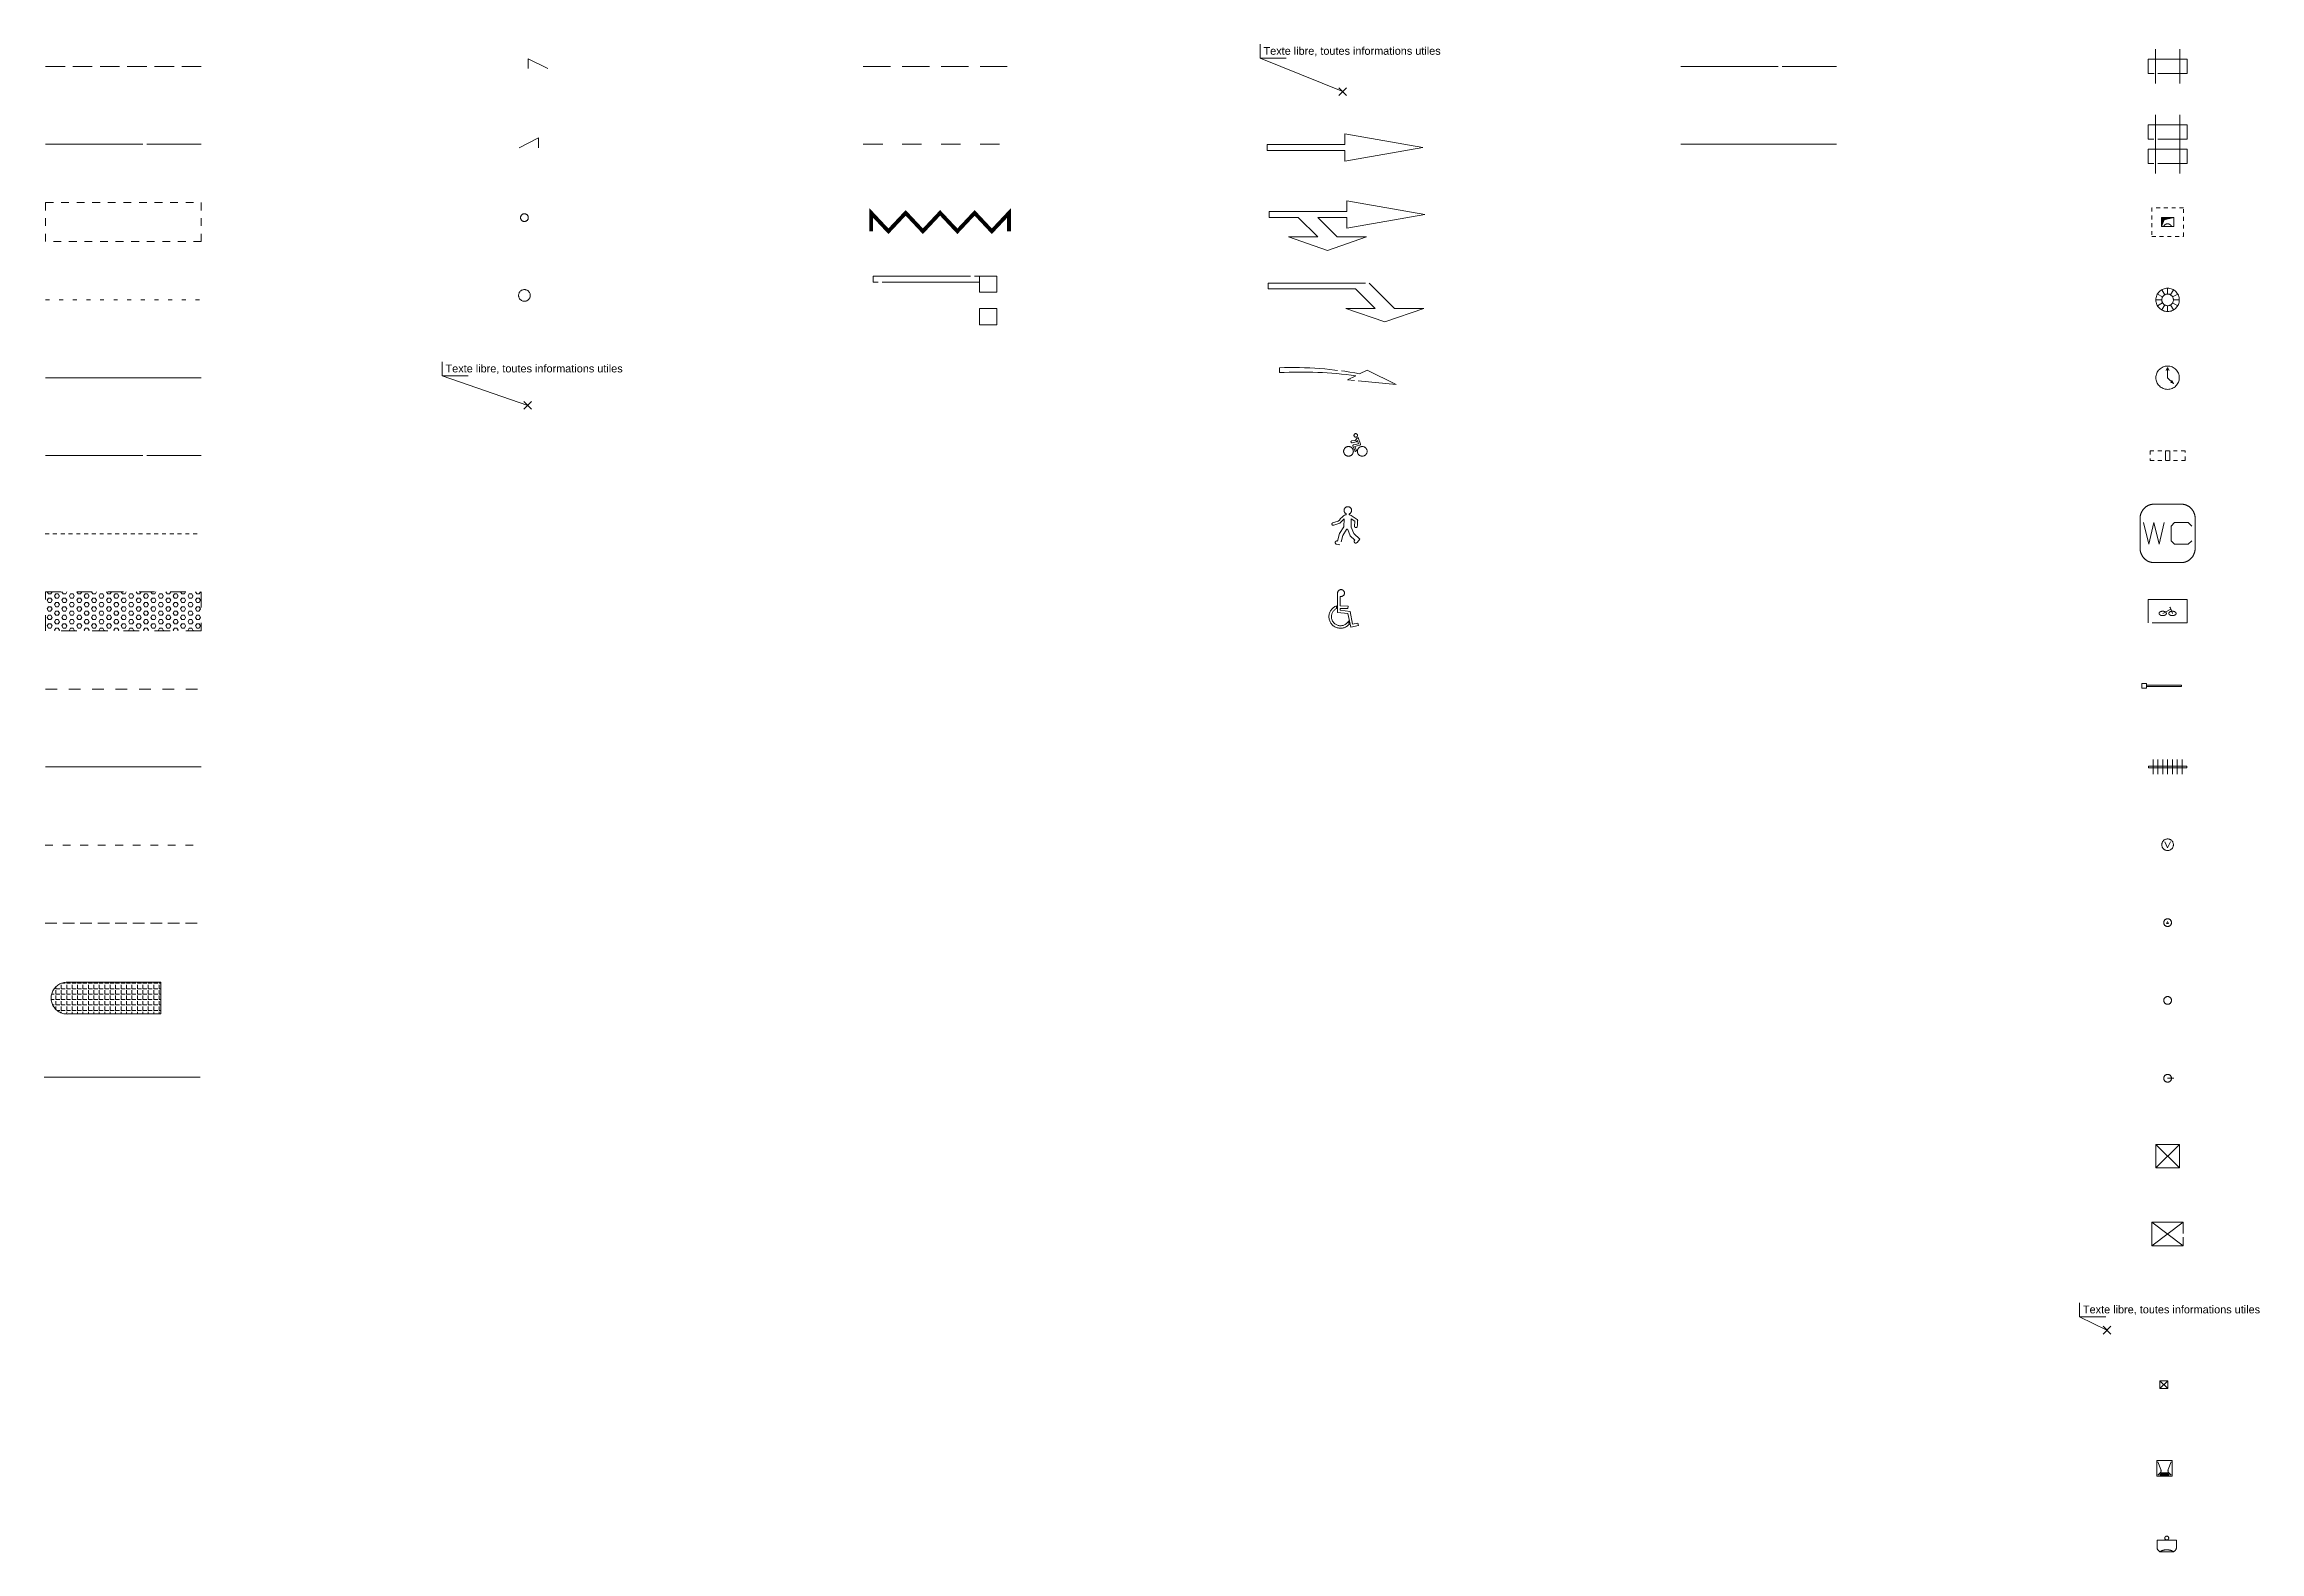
# Model space of a CAD drawing. Header units: metres. Extents: x 3068 to 3311, y 1718 to 1911.
# Drawn here: x 3067.5 to 3124.4, y 1760.7 to 1799.4 of the extents above; entities that cross this region are included whole.
import ezdxf

# ---------------------------------------------------------------- set-up
doc = ezdxf.new("R2010")
doc.units = ezdxf.units.M
doc.header["$PDMODE"] = 3
doc.header["$PDSIZE"] = 0.1
for name, pattern in [('LL_0821', [0.7, 0.5, -0.2]), ('LL_0822', [2.5, 2.5, 0]), ('LL_0823', [0.4, 0.2, -0.2]), ('LL_0824', [0.35, 0.1, -0.25]), ('LL_0826', [2.5, 2.5, 0]), ('LL_0827', [0.2, 0.1, -0.1]), ('LL_0828', [0.8, 0.4, -0.4]), ('LL_0829', [0.6, 0.3, -0.3]), ('LL_2551', [0.45, 0.2, -0.25]), ('LL_2552', [0.45, 0.3, -0.15]), ('LL_2553', [2.5, 2.5, 0]), ('ML_0861', [1, 0.7, -0.3]), ('ML_0862', [1, 0.5, -0.5]), ('ML_2576', [2.5, 2.5, 0]), ('ML_2577', [2.5, 2.5, 0]), ('NL_0901', [2.5, 2.5, 0]), ('Rec_Continu', [2.5, 2.5, 0]), ('Socle_Continu', [2.5, 2.5, 0]), ('Socle_Discontinu', [0.075, 0.05, -0.025]), ('Topo_Continu', [2.5, 2.5, 0])]:
    doc.linetypes.add(name, pattern=pattern)
for name, color, linetype, lineweight in [('MARQU_SCI', 7, 'Socle_Continu', 13), ('MARQU_SCS', 7, 'Socle_Continu', 13), ('MOBUR_SCI', 251, 'Socle_Continu', 13), ('MOBUR_SCS', 251, 'Socle_Continu', 13), ('VOIRH_SCS', 7, 'Socle_Continu', 13), ('VOIRI_SCI', 7, 'Socle_Continu', 13), ('VOIRI_SCS', 7, 'Socle_Continu', 13)]:
    doc.layers.add(name, color=color, linetype=linetype, lineweight=lineweight)
doc.styles.get("Standard").update_dxf_attribs({"font": 'arial.ttf'})
doc.styles.add('Style_1', font='WINGDNG2.TTF')
doc.linetypes.add('LL_0825', pattern='A,0,["∩",Standard,S=0.127,R=0,X=-0.06,Y=0],1', length=1)
doc.linetypes.add('LL_0830', pattern='A,0,["┌",Standard,S=0.127,R=0,X=-0.0635,Y=0.0425],0.5,["┐",Standard,S=0.127,R=0,X=-0.0635,Y=0.0425],-0.5', length=1)
doc.linetypes.add('LL_2554', pattern='A,0,-0.3,[".",Standard,S=0.05,R=0,X=-0.01,Y=0],0', length=0.3)
doc.linetypes.add('NL_0902', pattern='A,0,["U",Style_1,S=0.127,R=0,X=-0.105,Y=-0.085],1', length=1)

# ---------------------------------------------------------------- blocks, each defined once
blk = doc.blocks.new('*U59')
at = {"layer": 'MOBUR_SCI', "linetype": 'Socle_Continu'}
blk.add_line((-0.705, 0.344), (0, 0), dxfattribs=at)
at = {"layer": 'MOBUR_SCI', "linetype": 'Socle_Continu', "flags": 128}
blk.add_lwpolyline([(-0.032, 0.344), (-0.705, 0.344), (-0.705, 0.701)], dxfattribs=at)
at = {"layer": 'MOBUR_SCI', "linetype": 'Socle_Continu'}
blk.add_point((0, 0), dxfattribs=at)
blk.add_attdef('TXT', (-0.617, 0.432), '', height=0.2, dxfattribs=at)
at = {"layer": 'MOBUR_SCI', "linetype": 'Socle_Continu', "flags": 9}
for tag, p in [('ID', (2.243, 0.041)), ('NATURE', (2.243, -0.28)), ('FAMILLE', (2.243, -0.602)), ('CALQUE', (2.243, -0.923)), ('PCRS', (2.243, -1.244))]:
    blk.add_attdef(tag, p, '', height=0.2, dxfattribs=at)
blk = doc.blocks.new('LP_0841')
at = {"layer": 'VOIRI_SCS', "linetype": 'Socle_Continu', "flags": 128}
blk.add_lwpolyline([(-0.5, 0), (-0.5, 0.25), (0, 0)], dxfattribs=at)
at = {"layer": 'VOIRI_SCS', "linetype": 'Socle_Continu', "flags": 9}
for tag, p in [('ID', (0.428, 0.548)), ('NATURE', (0.428, 0.227)), ('FAMILLE', (0.428, -0.095)), ('CALQUE', (0.428, -0.416)), ('PCRS', (0.428, -0.737))]:
    blk.add_attdef(tag, p, '', height=0.2, dxfattribs=at)
blk = doc.blocks.new('LP_0842')
at = {"layer": 'VOIRI_SCS', "linetype": 'Socle_Continu', "flags": 128}
blk.add_lwpolyline([(0.5, 0), (0.5, 0.25), (0, 0)], dxfattribs=at)
at = {"layer": 'VOIRI_SCS', "linetype": 'Socle_Continu', "flags": 9}
for tag, p in [('ID', (0.988, 0.629)), ('NATURE', (0.988, 0.307)), ('FAMILLE', (0.988, -0.014)), ('CALQUE', (0.988, -0.335)), ('PCRS', (0.988, -0.656))]:
    blk.add_attdef(tag, p, '', height=0.2, dxfattribs=at)
blk = doc.blocks.new('LP_0843')
at = {"layer": 'VOIRI_SCS', "linetype": 'Socle_Continu'}
blk.add_circle((0, 0), 0.1, dxfattribs=at)
at = {"layer": 'VOIRI_SCS', "linetype": 'Socle_Continu', "flags": 9}
for tag, p in [('ID', (0.829, 0.061)), ('NATURE', (0.829, -0.26)), ('FAMILLE', (0.829, -0.582)), ('CALQUE', (0.829, -0.903)), ('PCRS', (0.829, -1.224))]:
    blk.add_attdef(tag, p, '', height=0.2, dxfattribs=at)
blk = doc.blocks.new('LP_0844')
at = {"layer": 'VOIRI_SCS', "linetype": 'Socle_Continu'}
blk.add_circle((0, 0), 0.15, dxfattribs=at)
at = {"layer": 'VOIRI_SCS', "linetype": 'Socle_Continu', "flags": 9}
for tag, p in [('ID', (0.914, 0.102)), ('NATURE', (0.914, -0.22)), ('FAMILLE', (0.914, -0.541)), ('CALQUE', (0.914, -0.862)), ('PCRS', (0.914, -1.183))]:
    blk.add_attdef(tag, p, '', height=0.2, dxfattribs=at)
blk = doc.blocks.new('NP_0921')
at = {"layer": 'MOBUR_SCS', "linetype": 'Socle_Continu', "flags": 128}
blk.add_lwpolyline([(0, -0.188), (0, 0.188), (1, 0.188), (1, -0.188)], close=True, dxfattribs=at)
for points in [[(0.188, -0.438), (0.188, 0.438)], [(0.812, -0.438), (0.812, 0.438)]]:
    blk.add_lwpolyline(points, dxfattribs=at)
at = {"layer": 'MOBUR_SCS', "linetype": 'Socle_Continu', "flags": 9}
for tag, p in [('ID', (1.387, 0.588)), ('NATURE', (1.387, 0.266)), ('FAMILLE', (1.387, -0.055)), ('CALQUE', (1.387, -0.376)), ('PCRS', (1.387, -0.697))]:
    blk.add_attdef(tag, p, '', height=0.2, dxfattribs=at)
blk = doc.blocks.new('NP_0923')
at = {"layer": 'MOBUR_SCS', "linetype": 'Socle_Continu'}
blk.add_hatch(color=256, dxfattribs=at).paths.add_polyline_path([(0.25, 0.481), (0.562, 0.481), (0.317, 0.425), (0.25, 0.254)])
for p, q in [((0.25, 0.481), (0.562, 0.481)), ((0.25, 0.254), (0.25, 0.481)), ((0.317, 0.425), (0.25, 0.254)), ((0.25, 0.254), (0.562, 0.254)), ((0.562, 0.481), (0.317, 0.425)), ((0.562, 0.254), (0.562, 0.481))]:
    blk.add_line(p, q, dxfattribs=at)
at = {"layer": 'MOBUR_SCS', "linetype": 'Socle_Discontinu'}
blk.add_lwpolyline([(0, 0), (0.812, 0), (0.812, 0.735), (0, 0.735)], close=True, dxfattribs=at)
at = {"layer": 'MOBUR_SCS', "linetype": 'Socle_Continu'}
blk.add_lwpolyline([(0.508, 0.254, 0.022725), (0.505, 0.262, 0.101855), (0.481, 0.293, 0.094499), (0.447, 0.314, 0.089883), (0.406, 0.322, 0.089883), (0.365, 0.314, 0.094499), (0.331, 0.293, 0.101855), (0.308, 0.262, 0.022725), (0.305, 0.254, 0.107747)], format="xyb", dxfattribs=at)
at = {"layer": 'MOBUR_SCS', "linetype": 'Socle_Continu', "flags": 9}
for tag, p in [('NATURE', (1.418, 0.614)), ('ID', (1.418, 0.936)), ('CALQUE', (1.418, -0.028)), ('FAMILLE', (1.418, 0.293)), ('PCRS', (1.418, -0.349))]:
    blk.add_attdef(tag, p, '', height=0.2, dxfattribs=at)
blk = doc.blocks.new('NP_0924')
at = {"layer": 'MOBUR_SCS', "linetype": 'Socle_Continu'}
for p, q in [((-0.15, 0), (-0.3, 0)), ((-0.13, 0.075), (-0.26, 0.15)), ((-0.15, 0.26), (-0.075, 0.13)), ((0, 0.3), (0, 0.15)), ((0.075, 0.13), (0.15, 0.26)), ((0.26, 0.15), (0.13, 0.075)), ((0.15, 0), (0.3, 0)), ((-0.13, -0.075), (-0.26, -0.15)), ((-0.15, -0.26), (-0.075, -0.13)), ((0, -0.15), (0, -0.3)), ((0.075, -0.13), (0.15, -0.26)), ((0.13, -0.075), (0.26, -0.15))]:
    blk.add_line(p, q, dxfattribs=at)
for radius in [0.3, 0.15]:
    blk.add_circle((0, 0), radius, dxfattribs=at)
at = {"layer": 'MOBUR_SCS', "linetype": 'Socle_Continu', "flags": 9}
for tag, p in [('ID', (0.983, 0.656)), ('NATURE', (0.983, 0.335)), ('FAMILLE', (0.983, 0.013)), ('CALQUE', (0.983, -0.308)), ('PCRS', (0.983, -0.629))]:
    blk.add_attdef(tag, p, '', height=0.2, dxfattribs=at)
blk = doc.blocks.new('NP_0925')
at = {"layer": 'MOBUR_SCS', "linetype": 'Socle_Continu'}
for p, q in [((-0.038, 0.188), (0, 0.263)), ((0, 0), (0, 0.263)), ((0, 0.263), (0.037, 0.188)), ((0, 0), (0.15, -0.15)), ((0.15, -0.15), (0.075, -0.112)), ((0.112, -0.075), (0.15, -0.15))]:
    blk.add_line(p, q, dxfattribs=at)
blk.add_circle((0, 0), 0.3, dxfattribs=at)
at = {"layer": 'MOBUR_SCS', "linetype": 'Socle_Continu', "flags": 9}
for tag, p in [('ID', (0.882, 0.597)), ('NATURE', (0.882, 0.276)), ('FAMILLE', (0.882, -0.046)), ('CALQUE', (0.882, -0.367)), ('PCRS', (0.882, -0.688))]:
    blk.add_attdef(tag, p, '', height=0.2, dxfattribs=at)
blk = doc.blocks.new('NP_0926')
at = {"layer": 'MOBUR_SCS', "linetype": 'Socle_Continu'}
for p, q in [((0.392, 0), (0.392, 0.25)), ((0.503, 0.25), (0.503, 0))]:
    blk.add_line(p, q, dxfattribs=at)
at = {"layer": 'MOBUR_SCS', "linetype": 'Socle_Discontinu'}
blk.add_lwpolyline([(0, 0), (0.895, 0), (0.895, 0.25), (0, 0.25)], close=True, dxfattribs=at)
at = {"layer": 'MOBUR_SCS', "linetype": 'Socle_Continu', "flags": 9}
for tag, p in [('NATURE', (1.389, 0.481)), ('ID', (1.389, 0.803)), ('CALQUE', (1.389, -0.161)), ('FAMILLE', (1.389, 0.16)), ('PCRS', (1.389, -0.483))]:
    blk.add_attdef(tag, p, '', height=0.2, dxfattribs=at)
blk = doc.blocks.new('NP_0927')
at = {"layer": 'MOBUR_SCS', "linetype": 'Socle_Continu'}
blk.add_lwpolyline([(0.354, 0), (1.062, 0, 0.103781), (1.196, 0.028, 0.100527), (1.312, 0.11, 0.096244), (1.388, 0.23, 0.093419), (1.415, 0.375), (1.415, 1.125, 0.093419), (1.388, 1.27, 0.096244), (1.312, 1.39, 0.100527), (1.196, 1.472, 0.103781), (1.062, 1.5), (0.354, 1.5, 0.103781), (0.219, 1.472, 0.100527), (0.104, 1.39, 0.096244), (0.027, 1.27, 0.093419), (0, 1.125), (0, 0.375, 0.093419), (0.027, 0.23, 0.096244), (0.104, 0.11, 0.100527), (0.219, 0.028, 0.103781)], format="xyb", close=True, dxfattribs=at)
at = {"layer": 'MOBUR_SCS', "linetype": 'Socle_Continu', "flags": 128}
for points in [[(0.088, 1.031), (0.221, 0.469), (0.354, 1.031), (0.487, 0.469), (0.619, 1.031)], [(1.327, 0.938), (1.238, 1.031), (0.885, 1.031), (0.796, 0.938), (0.796, 0.563), (0.885, 0.469), (1.238, 0.469), (1.327, 0.563)]]:
    blk.add_lwpolyline(points, dxfattribs=at)
at = {"layer": 'MOBUR_SCS', "linetype": 'Socle_Continu', "flags": 9}
for tag, p in [('NATURE', (1.751, 1.093)), ('ID', (1.751, 1.414)), ('CALQUE', (1.751, 0.45)), ('FAMILLE', (1.751, 0.772)), ('PCRS', (1.751, 0.129))]:
    blk.add_attdef(tag, p, '', height=0.2, dxfattribs=at)
blk = doc.blocks.new('NP_0928')
at = {"layer": 'MOBUR_SCS', "linetype": 'Socle_Continu'}
for p, q in [((0.586, 0.356), (0.375, 0.244)), ((0.57, 0.408), (0.547, 0.398)), ((0.625, 0.244), (0.57, 0.408))]:
    blk.add_line(p, q, dxfattribs=at)
at = {"layer": 'MOBUR_SCS', "linetype": 'Socle_Continu', "flags": 128}
blk.add_lwpolyline([(0, 0.6), (1, 0.6), (1, 0), (0, 0)], close=True, dxfattribs=at)
at = {"layer": 'MOBUR_SCS', "linetype": 'Socle_Continu'}
for points in [[(0.469, 0.244, 0.152216), (0.463, 0.264, 0.106943), (0.441, 0.284, 0.074343), (0.413, 0.295, 0.060974), (0.375, 0.3, 0.060974), (0.337, 0.295, 0.074343), (0.309, 0.284, 0.106943), (0.287, 0.264, 0.152216), (0.281, 0.244, 0.152216)], [(0.281, 0.244, 0.152216), (0.287, 0.224, 0.106943), (0.309, 0.204, 0.074343), (0.337, 0.192, 0.060974), (0.375, 0.188, 0.060974), (0.413, 0.192, 0.074343), (0.441, 0.204, 0.106943), (0.463, 0.224, 0.152216), (0.469, 0.244, 0.152216)], [(0.719, 0.244, 0.152216), (0.713, 0.264, 0.106943), (0.691, 0.284, 0.074343), (0.663, 0.295, 0.060974), (0.625, 0.3, 0.060974), (0.587, 0.295, 0.074343), (0.559, 0.284, 0.106943), (0.537, 0.264, 0.152216), (0.531, 0.244, 0.152216)], [(0.531, 0.244, 0.152216), (0.537, 0.224, 0.106943), (0.559, 0.204, 0.074343), (0.587, 0.192, 0.060974), (0.625, 0.188, 0.060974), (0.663, 0.192, 0.074343), (0.691, 0.204, 0.106943), (0.713, 0.224, 0.152216), (0.719, 0.244, 0.152216)]]:
    blk.add_lwpolyline(points, format="xyb", dxfattribs=at)
at = {"layer": 'MOBUR_SCS', "linetype": 'Socle_Continu', "flags": 9}
for tag, p in [('NATURE', (1.449, 0.473)), ('ID', (1.449, 0.795)), ('CALQUE', (1.449, -0.169)), ('FAMILLE', (1.449, 0.152)), ('PCRS', (1.449, -0.49))]:
    blk.add_attdef(tag, p, '', height=0.2, dxfattribs=at)
blk = doc.blocks.new('NP_0929')
at = {"layer": 'MOBUR_SCS', "linetype": 'Socle_Continu', "flags": 128}
blk.add_lwpolyline([(0.12, 0.06), (0.12, -0.06), (0, -0.06), (0, 0.06)], close=True, dxfattribs=at)
blk.add_lwpolyline([(0.12, -0.019), (0.343, -0.019), (0.582, -0.019), (0.813, -0.019), (1.012, -0.019), (1.012, 0.019), (0.813, 0.019), (0.582, 0.019), (0.343, 0.019), (0.12, 0.019)], dxfattribs=at)
at = {"layer": 'MOBUR_SCS', "linetype": 'Socle_Continu', "flags": 9}
for tag, p in [('ID', (1.473, 0.564)), ('NATURE', (1.473, 0.242)), ('FAMILLE', (1.473, -0.079)), ('CALQUE', (1.473, -0.4)), ('PCRS', (1.473, -0.722))]:
    blk.add_attdef(tag, p, '', height=0.2, dxfattribs=at)
blk = doc.blocks.new('NP_0930')
at = {"layer": 'MOBUR_SCS', "linetype": 'Socle_Continu'}
for p, q in [((0.124, 0.188), (0.124, -0.187)), ((0.247, 0.188), (0.247, -0.187)), ((0.371, 0.188), (0.371, -0.187)), ((0.494, 0.188), (0.494, -0.187)), ((0.618, 0.188), (0.618, -0.187)), ((0.742, 0.188), (0.742, -0.187)), ((0.865, 0.188), (0.865, -0.187))]:
    blk.add_line(p, q, dxfattribs=at)
at = {"layer": 'MOBUR_SCS', "linetype": 'Socle_Continu', "flags": 128}
blk.add_lwpolyline([(0, -0.023), (0.989, -0.023), (0.989, 0.023), (0, 0.023)], close=True, dxfattribs=at)
at = {"layer": 'MOBUR_SCS', "linetype": 'Socle_Continu', "flags": 9}
for tag, p in [('ID', (1.406, 0.426)), ('NATURE', (1.406, 0.104)), ('CALQUE', (1.406, -0.538)), ('FAMILLE', (1.406, -0.217)), ('PCRS', (1.406, -0.86))]:
    blk.add_attdef(tag, p, '', height=0.2, dxfattribs=at)
blk = doc.blocks.new('NP_0931')
at = {"layer": 'MOBUR_SCS', "linetype": 'Socle_Continu'}
for p, q in [((-0.075, 0.075), (0, -0.075)), ((0, -0.075), (0.075, 0.075))]:
    blk.add_line(p, q, dxfattribs=at)
blk.add_circle((0, 0), 0.15, dxfattribs=at)
at = {"layer": 'MOBUR_SCS', "linetype": 'Socle_Continu', "flags": 9}
for tag, p in [('ID', (0.823, 0.509)), ('NATURE', (0.823, 0.187)), ('FAMILLE', (0.823, -0.134)), ('CALQUE', (0.823, -0.455)), ('PCRS', (0.823, -0.777))]:
    blk.add_attdef(tag, p, '', height=0.2, dxfattribs=at)
blk = doc.blocks.new('NP_0932')
at = {"layer": 'MOBUR_SCS', "linetype": 'Socle_Continu', "flags": 128}
blk.add_lwpolyline([(0, 0.025), (0.025, -0.025), (-0.025, -0.025)], close=True, dxfattribs=at)
at = {"layer": 'MOBUR_SCS', "linetype": 'Socle_Continu'}
blk.add_circle((0, 0), 0.1, dxfattribs=at)
at = {"layer": 'MOBUR_SCS', "linetype": 'Socle_Continu', "flags": 9}
for tag, p in [('ID', (0.745, 0.561)), ('NATURE', (0.745, 0.24)), ('FAMILLE', (0.745, -0.081)), ('CALQUE', (0.745, -0.402)), ('PCRS', (0.745, -0.724))]:
    blk.add_attdef(tag, p, '', height=0.2, dxfattribs=at)
blk = doc.blocks.new('NP_0933')
at = {"layer": 'MOBUR_SCS', "linetype": 'Socle_Continu'}
blk.add_circle((0, 0), 0.1, dxfattribs=at)
at = {"layer": 'MOBUR_SCS', "linetype": 'Socle_Continu', "flags": 9}
for tag, p in [('ID', (0.75, 0.466)), ('NATURE', (0.75, 0.144)), ('FAMILLE', (0.75, -0.177)), ('CALQUE', (0.75, -0.498)), ('PCRS', (0.75, -0.82))]:
    blk.add_attdef(tag, p, '', height=0.2, dxfattribs=at)
blk = doc.blocks.new('NP_0934')
at = {"layer": 'MOBUR_SCS', "linetype": 'Socle_Continu'}
blk.add_line((0, 0), (0.162, 0), dxfattribs=at)
blk.add_circle((0, 0), 0.1, dxfattribs=at)
at = {"layer": 'MOBUR_SCS', "linetype": 'Socle_Continu', "flags": 9}
for tag, p in [('ID', (0.779, 0.563)), ('NATURE', (0.779, 0.242)), ('FAMILLE', (0.779, -0.08)), ('CALQUE', (0.779, -0.401)), ('PCRS', (0.779, -0.722))]:
    blk.add_attdef(tag, p, '', height=0.2, dxfattribs=at)
blk = doc.blocks.new('NP_0935')
at = {"layer": 'MOBUR_SCS', "linetype": 'Socle_Continu'}
for p, q in [((0, 0), (0.604, 0.604)), ((0, 0.604), (0.604, 0))]:
    blk.add_line(p, q, dxfattribs=at)
at = {"layer": 'MOBUR_SCS', "linetype": 'Socle_Continu', "flags": 128}
blk.add_lwpolyline([(0, 0), (0, 0.604), (0.604, 0.604), (0.604, 0)], close=True, dxfattribs=at)
at = {"layer": 'MOBUR_SCS', "linetype": 'Socle_Continu', "flags": 9}
for tag, p in [('NATURE', (1.127, 0.519)), ('ID', (1.127, 0.841)), ('CALQUE', (1.127, -0.123)), ('FAMILLE', (1.127, 0.198)), ('PCRS', (1.127, -0.445))]:
    blk.add_attdef(tag, p, '', height=0.2, dxfattribs=at)
blk = doc.blocks.new('NP_0936')
at = {"layer": 'MOBUR_SCS', "linetype": 'Socle_Continu'}
for p, q in [((0, 0), (0.804, 0.604)), ((0, 0.604), (0.804, 0))]:
    blk.add_line(p, q, dxfattribs=at)
at = {"layer": 'MOBUR_SCS', "linetype": 'Socle_Continu', "flags": 128}
blk.add_lwpolyline([(0.804, 0), (0, 0), (0, 0.604), (0.804, 0.604)], close=True, dxfattribs=at)
at = {"layer": 'MOBUR_SCS', "linetype": 'Socle_Continu', "flags": 9}
for tag, p in [('NATURE', (1.232, 0.525)), ('ID', (1.232, 0.847)), ('CALQUE', (1.232, -0.117)), ('FAMILLE', (1.232, 0.204)), ('PCRS', (1.232, -0.438))]:
    blk.add_attdef(tag, p, '', height=0.2, dxfattribs=at)
blk = doc.blocks.new('*U290')
at = {"layer": 'VOIRI_SCI', "linetype": 'Socle_Continu'}
blk.add_line((-2.197, 0.759), (0, 0), dxfattribs=at)
at = {"layer": 'VOIRI_SCI', "linetype": 'Socle_Continu', "flags": 128}
blk.add_lwpolyline([(-1.524, 0.759), (-2.197, 0.759), (-2.197, 1.116)], dxfattribs=at)
at = {"layer": 'VOIRI_SCI', "linetype": 'Socle_Continu'}
blk.add_point((0, 0), dxfattribs=at)
at = {"layer": 'VOIRI_SCI', "linetype": 'Socle_Continu', "flags": 9}
for tag, p in [('ID', (-0.962, 0.957)), ('NATURE', (2.03, -0.124)), ('CALQUE', (2.03, -0.766)), ('FAMILLE', (2.03, -0.445)), ('PCRS', (2.03, -1.087))]:
    blk.add_attdef(tag, p, '', height=0.2, dxfattribs=at)
at = {"layer": 'VOIRI_SCI', "linetype": 'Socle_Continu'}
blk.add_attdef('TXT', (-2.109, 0.846), '', height=0.2, dxfattribs=at)
blk = doc.blocks.new('*U299')
at = {"layer": 'MARQU_SCI', "linetype": 'Socle_Continu'}
blk.add_line((-2.123, 0.86), (0, 0), dxfattribs=at)
at = {"layer": 'MARQU_SCI', "linetype": 'Socle_Continu', "flags": 128}
blk.add_lwpolyline([(-1.45, 0.86), (-2.123, 0.86), (-2.123, 1.217)], dxfattribs=at)
at = {"layer": 'MARQU_SCI', "linetype": 'Socle_Continu'}
blk.add_point((0, 0), dxfattribs=at)
blk.add_attdef('TXT', (-2.035, 0.947), '', height=0.2, dxfattribs=at)
at = {"layer": 'MARQU_SCI', "linetype": 'Socle_Continu', "flags": 9}
for tag, p in [('NATURE', (1.967, -0.177)), ('ID', (1.967, 0.144)), ('FAMILLE', (1.967, -0.499)), ('CALQUE', (1.967, -0.82)), ('PCRS', (1.967, -1.141))]:
    blk.add_attdef(tag, p, '', height=0.2, dxfattribs=at)
blk = doc.blocks.new('NP_0922')
at = {"layer": 'MOBUR_SCS', "linetype": 'Socle_Continu', "flags": 128}
for points in [[(0.188, 0.75), (0.188, -0.75)], [(0.812, -0.75), (0.812, 0.75)]]:
    blk.add_lwpolyline(points, dxfattribs=at)
for points in [[(0, 0.125), (0, 0.5), (1, 0.5), (1, 0.125)], [(0, -0.5), (0, -0.125), (1, -0.125), (1, -0.5)]]:
    blk.add_lwpolyline(points, close=True, dxfattribs=at)
at = {"layer": 'MOBUR_SCS', "linetype": 'Socle_Continu', "flags": 9}
for tag, p in [('ID', (1.486, 0.505)), ('NATURE', (1.486, 0.184)), ('FAMILLE', (1.486, -0.137)), ('CALQUE', (1.486, -0.459)), ('PCRS', (1.486, -0.78))]:
    blk.add_attdef(tag, p, '', height=0.2, dxfattribs=at)
blk = doc.blocks.new('MP_2578')
at = {"layer": 'MARQU_SCS', "linetype": 'Rec_Continu'}
blk.add_lwpolyline([(2, -0.35), (2, -0.075), (0, -0.075), (0, 0.075), (2, 0.075), (2, 0.35), (4, 0)], close=True, dxfattribs=at)
at = {"layer": 'MARQU_SCS', "linetype": 'Rec_Continu', "flags": 9}
for tag, p in [('ID', (3.449, -0.465)), ('NATURE', (3.449, -0.786)), ('FAMILLE', (3.449, -1.108)), ('CALQUE', (3.449, -1.429)), ('PCRS', (3.449, -1.75))]:
    blk.add_attdef(tag, p, '', height=0.2, dxfattribs=at)
blk = doc.blocks.new('MP_2579')
at = {"layer": 'MARQU_SCS', "linetype": 'Rec_Continu'}
blk.add_lwpolyline([(2.5, -0.575), (1.5, -0.925), (0.5, -0.575), (1.25, -0.575), (0.75, -0.075), (0, -0.075), (0, 0.075), (2, 0.075), (2, 0.35), (4, 0), (2, -0.35), (2, -0.075), (1.25, -0.075), (1.75, -0.575)], close=True, dxfattribs=at)
at = {"layer": 'MARQU_SCS', "linetype": 'Rec_Continu', "flags": 9}
for tag, p in [('ID', (3.357, -0.457)), ('NATURE', (3.357, -0.779)), ('FAMILLE', (3.357, -1.1)), ('CALQUE', (3.357, -1.421)), ('PCRS', (3.357, -1.743))]:
    blk.add_attdef(tag, p, '', height=0.2, dxfattribs=at)
blk = doc.blocks.new('MP_2582')
at = {"layer": 'MARQU_SCS', "linetype": 'Topo_Continu', "flags": 128}
blk.add_lwpolyline([(0.091, 0.222, -1.10375), (0.087, 0.268), (0.087, 0.268), (0.17, 0.282), (0.219, 0.338), (0.219, 0.338, -0.719864), (0.261, 0.33), (0.261, 0.33), (0.306, 0.182), (0.306, 0.182, -0.399551), (0.287, 0.157), (0.287, 0.157), (0.167, 0.127), (0.206, 0.023), (0.206, 0.023, -0.921245), (0.16, 0.019), (0.16, 0.019), (0.114, 0.14), (0.114, 0.14, -0.458222), (0.133, 0.167), (0.133, 0.167), (0.254, 0.196), (0.229, 0.278), (0.195, 0.244), (0.091, 0.222)], format="xyb", close=True, dxfattribs=at)
at = {"layer": 'MARQU_SCS', "linetype": 'Topo_Continu'}
for centre, radius in [((0, 0), 0.125), ((0.186, 0.41), 0.0453), ((0.353, 0), 0.125)]:
    blk.add_circle(centre, radius, dxfattribs=at)
at = {"layer": 'MARQU_SCS', "linetype": 'Topo_Continu', "flags": 9}
for tag, p in [('NATURE', (0.676, -0.014)), ('ID', (0.676, 0.307))]:
    blk.add_attdef(tag, p, '', height=0.2, dxfattribs=at)
at = {"layer": 'MARQU_SCS', "linetype": 'Rec_Continu', "flags": 9}
for tag, p in [('CALQUE', (0.676, -0.657)), ('FAMILLE', (0.676, -0.336)), ('PCRS', (0.676, -0.978))]:
    blk.add_attdef(tag, p, '', height=0.2, dxfattribs=at)
blk = doc.blocks.new('MP_2583')
at = {"layer": 'MARQU_SCS', "linetype": 'Topo_Continu', "flags": 128}
blk.add_lwpolyline([(0.263, 0.158), (0.254, 0.167), (0.1, 0.275), (0.084, 0.282), (0.071, 0.287), (0.053, 0.29), (0.054, 0.313, 4.582514), (-0.026, 0.316), (-0.027, 0.292), (-0.051, 0.286), (-0.071, 0.278), (-0.094, 0.264), (-0.113, 0.248), (-0.132, 0.229), (-0.168, 0.191), (-0.201, 0.154), (-0.227, 0.127), (-0.376, 0.079, 0.989829), (-0.346, 0.024), (-0.187, 0.077), (-0.081, 0.189), (-0.085, -0.02), (-0.198, -0.192), (-0.252, -0.384, 1.057059), (-0.272, -0.467), (-0.171, -0.488), (-0.11, -0.244), (-0.017, -0.088, -0.561855), (0.013, -0.088), (0.075, -0.255), (0.193, -0.365, 1.123504), (0.253, -0.42), (0.324, -0.34), (0.167, -0.195), (0.099, -0.024), (0.103, 0.185), (0.196, 0.127), (0.19, -0.007, 0.694767), (0.254, -0.026), (0.259, -0.019), (0.261, -0.009), (0.263, 0.027), (0.269, 0.136), (0.27, 0.143), (0.268, 0.15)], format="xyb", close=True, dxfattribs=at)
at = {"layer": 'MARQU_SCS', "linetype": 'Topo_Continu', "flags": 9}
for tag, p in [('NATURE', (0.535, -0.023)), ('ID', (0.535, 0.299))]:
    blk.add_attdef(tag, p, '', height=0.2, dxfattribs=at)
at = {"layer": 'MARQU_SCS', "linetype": 'Rec_Continu', "flags": 9}
for tag, p in [('CALQUE', (0.535, -0.665)), ('FAMILLE', (0.535, -0.344)), ('PCRS', (0.535, -0.986))]:
    blk.add_attdef(tag, p, '', height=0.2, dxfattribs=at)
blk = doc.blocks.new('MP_2584')
at = {"layer": 'MARQU_SCS', "linetype": 'Topo_Continu'}
blk.add_lwpolyline([(-0.011, 0.523), (-0.011, 0.278), (0.196, 0.274), (0.189, 0.211), (-0.011, 0.215), (-0.011, 0.167), (0.245, 0.138), (0.312, -0.193), (0.448, -0.165), (0.461, -0.227), (0.262, -0.267), (0.192, 0.08), (-0.074, 0.11), (-0.074, 0.608, -3.014961), (-0.011, 0.523)], format="xyb", dxfattribs=at)
blk.add_lwpolyline([(0.222, -0.196), (0.205, -0.109, -1.381984), (-0.1, 0.21), (-0.1, 0.279, 1.290671)], format="xyb", close=True, dxfattribs=at)
at = {"layer": 'MARQU_SCS', "linetype": 'Topo_Continu', "flags": 9}
for tag, p in [('ID', (0.728, 0.459)), ('NATURE', (0.728, 0.138))]:
    blk.add_attdef(tag, p, '', height=0.2, dxfattribs=at)
at = {"layer": 'MARQU_SCS', "linetype": 'Rec_Continu', "flags": 9}
for tag, p in [('FAMILLE', (0.728, -0.184)), ('CALQUE', (0.728, -0.505)), ('PCRS', (0.728, -0.826))]:
    blk.add_attdef(tag, p, '', height=0.2, dxfattribs=at)
blk = doc.blocks.new('NP_2601')
at = {"layer": 'MOBUR_SCS', "linetype": 'Topo_Continu'}
for p, q in [((-0.1, 0.1), (0.1, -0.1)), ((0.1, 0.1), (-0.1, -0.1))]:
    blk.add_line(p, q, dxfattribs=at)
blk.add_lwpolyline([(-0.1, 0.1), (0.1, 0.1), (0.1, -0.1), (-0.1, -0.1)], close=True, dxfattribs=at)
for tag, p, flags in [('ID', (0.587, 0.389), 9), ('NATURE', (0.587, 0.068), 9), ('CALQUE', (0.587, -0.574), 9), ('FAMILLE', (0.587, -0.253), 9), ('HAUTEUR', (0.587, -0.896), 1)]:
    blk.add_attdef(tag, p, '', height=0.2, dxfattribs=dict(at, flags=flags))
at = {"layer": 'MOBUR_SCS', "linetype": 'Socle_Continu', "flags": 9}
blk.add_attdef('PCRS', (0.587, -1.217), '', height=0.2, dxfattribs=at)
blk = doc.blocks.new('NP_2603')
at = {"layer": 'MOBUR_SCS', "linetype": 'Socle_Continu'}
blk.add_lwpolyline([(-0.25, -0.225, 0.291201), (-0.175, -0.35), (0.175, -0.35, 0.080612), (0.21, -0.325, 0.098491), (0.24, -0.281, 0.098491), (0.25, -0.229, 0.006578), (0.25, -0.225), (0.25, -0.05), (-0.25, -0.05), (-0.25, -0.225)], format="xyb", dxfattribs=at)
at = {"layer": 'MOBUR_SCS', "linetype": 'Socle_Continu', "extrusion": (0, 0, -1)}
blk.add_lwpolyline([(0.175, -0.35, 0.040998), (0.127, -0.325, 0.098491), (0, -0.3, 0.098491), (-0.127, -0.325, 0.040998), (-0.175, -0.35, 0.098491)], format="xyb", dxfattribs=at)
at = {"layer": 'MOBUR_SCS', "linetype": 'Socle_Continu'}
blk.add_circle((0, 0), 0.05, dxfattribs=at)
at = {"layer": 'MOBUR_SCS', "linetype": 'Socle_Continu', "flags": 9}
for tag, p in [('NATURE', (0.802, -0.137)), ('ID', (0.802, 0.184)), ('FAMILLE', (0.802, -0.458)), ('CALQUE', (0.802, -0.78)), ('PCRS', (0.802, -1.101))]:
    blk.add_attdef(tag, p, '', height=0.2, dxfattribs=at)
blk = doc.blocks.new('MP_2580')
at = {"layer": 'MARQU_SCS', "linetype": 'Rec_Continu'}
blk.add_lwpolyline([(0, 0.075), (2.6, 0.075), (3.25, -0.575), (4, -0.575), (3, -0.925), (2, -0.575), (2.75, -0.575), (2.25, -0.075), (0, -0.075)], close=True, dxfattribs=at)
at = {"layer": 'MARQU_SCS', "linetype": 'Rec_Continu', "flags": 9}
for tag, p in [('NATURE', (3.449, 0.49)), ('ID', (3.449, 0.812)), ('CALQUE', (3.449, -0.152)), ('FAMILLE', (3.449, 0.169)), ('PCRS', (3.449, -0.474))]:
    blk.add_attdef(tag, p, '', height=0.2, dxfattribs=at)
blk = doc.blocks.new('MP_2581')
at = {"layer": 'MARQU_SCS', "linetype": 'Rec_Continu', "flags": 128}
blk.add_lwpolyline([(0, 0.062), (0, -0.062, -0.046808), (1.96, -0.142), (1.75, -0.247), (3, -0.367), (2.25, 0.003), (2.06, -0.092, 0.056376)], format="xyb", close=True, dxfattribs=at)
at = {"layer": 'MARQU_SCS', "linetype": 'Rec_Continu', "flags": 9}
for tag, p in [('NATURE', (3.143, -0.189)), ('ID', (3.143, 0.132)), ('FAMILLE', (3.143, -0.51)), ('CALQUE', (3.143, -0.832)), ('PCRS', (3.143, -1.153))]:
    blk.add_attdef(tag, p, '', height=0.2, dxfattribs=at)
blk = doc.blocks.new('NP_2602')
at = {"layer": 'MOBUR_SCS', "linetype": 'Socle_Continu'}
h = blk.add_hatch(color=256, dxfattribs=at)
h.dxf.hatch_style = 1
h.paths.add_polyline_path([(0.2, 0.023), (0.319, 0.023), (0.265, 0.086), (0.2, 0.086), (0.135, 0.086), (0.081, 0.023)])
blk.add_lwpolyline([(0, 0.4), (0.4, 0.4), (0.4, 0), (0, 0)], close=True, dxfattribs=at)
at = {"layer": 'MOBUR_SCS', "linetype": 'Socle_Continu', "flags": 128}
for points in [[(0.031, 0.37), (0.105, 0.168, -0.17928), (0.105, 0.103), (0.031, 0.027)], [(0.369, 0.37), (0.295, 0.168, 0.17928), (0.295, 0.103), (0.369, 0.027)]]:
    blk.add_lwpolyline(points, format="xyb", dxfattribs=at)
blk.add_lwpolyline([(0.2, 0.023), (0.081, 0.023), (0.135, 0.086), (0.2, 0.086), (0.265, 0.086), (0.319, 0.023)], close=True, dxfattribs=at)
at = {"layer": 'MOBUR_SCS', "linetype": 'Socle_Continu', "flags": 9}
for tag, p in [('NATURE', (0.895, 0.386)), ('ID', (0.895, 0.707)), ('FAMILLE', (0.895, 0.064)), ('CALQUE', (0.895, -0.257)), ('PCRS', (0.895, -0.578))]:
    blk.add_attdef(tag, p, '', height=0.2, dxfattribs=at)

msp = doc.modelspace()

# ---------------------------------------------------------------- hatches: boundary and pattern name
at = {"layer": 'VOIRH_SCS', "linetype": 'Socle_Continu'}
h = msp.add_hatch(dxfattribs=at)
h.set_pattern_fill('LL_0828', color=256, pattern_type=2)
h.set_pattern_definition([(0, (0, 14), (0, 0.1099852), [0.0635, -0.127]), (120, (0, 14), (-0.0952499772, -0.0549926), [0.0635, -0.127]), (60, (0.0635, 14), (-0.0952499772, 0.0549926), [0.0635, -0.127])])
h.paths.add_polyline_path([(3071.549, 1785.366), (3067.549, 1785.366), (3067.549, 1784.366), (3071.549, 1784.366)])
h = msp.add_hatch(dxfattribs=at)
h.set_pattern_fill('LL_2553', color=256, scale=0.02, pattern_type=2)
h.set_pattern_definition([(0, (0, 0), (0, 0.1397), [0.1016, -0.0381]), (90, (0, 0), (-0.1397, 0), [0.1016, -0.0381])])
h.paths.add_polyline_path([(3068.131, 1775.333, 1.073898), (3068.131, 1774.518), (3070.51, 1774.518), (3070.51, 1775.333)])

# ---------------------------------------------------------------- linework, layer by layer
at = {"layer": 'MARQU_SCS', "linetype": 'ML_0861', "flags": 128}
msp.add_lwpolyline([(3088.549, 1798.866), (3092.549, 1798.866)], dxfattribs=at)
at = {"layer": 'MARQU_SCS', "linetype": 'ML_0862', "flags": 128}
msp.add_lwpolyline([(3088.549, 1796.866), (3092.549, 1796.866)], dxfattribs=at)
at = {"layer": 'MARQU_SCS', "color": 40, "linetype": 'ML_2576', "true_color": 0xffbf00, "const_width": 0.1}
msp.add_lwpolyline([(3088.753, 1794.629), (3088.753, 1795.101), (3089.196, 1794.629), (3089.639, 1795.101), (3090.081, 1794.629), (3090.524, 1795.101), (3090.967, 1794.629), (3091.41, 1795.101), (3091.852, 1794.629), (3092.295, 1795.101), (3092.295, 1794.629)], dxfattribs=at)
at = {"layer": 'MARQU_SCS', "linetype": 'ML_2577'}
for points in [[(3088.804, 1793.478), (3091.535, 1793.478), (3091.535, 1793.318), (3088.804, 1793.318)], [(3091.981, 1793.478), (3091.535, 1793.478), (3091.535, 1793.062), (3091.981, 1793.062)], [(3091.981, 1792.645), (3091.535, 1792.645), (3091.535, 1792.228), (3091.981, 1792.228)]]:
    msp.add_lwpolyline(points, close=True, dxfattribs=at)
at = {"layer": 'MOBUR_SCS', "linetype": 'NL_0901', "flags": 128}
msp.add_lwpolyline([(3109.549, 1798.866), (3113.549, 1798.866)], dxfattribs=at)
at = {"layer": 'MOBUR_SCS', "linetype": 'NL_0902', "flags": 128}
msp.add_lwpolyline([(3109.549, 1796.866), (3113.549, 1796.866)], dxfattribs=at)
at = {"layer": 'VOIRI_SCS', "linetype": 'LL_0821', "flags": 128}
msp.add_lwpolyline([(3067.549, 1798.866), (3071.549, 1798.866)], dxfattribs=at)
at = {"layer": 'VOIRI_SCS', "linetype": 'LL_0822', "flags": 128}
msp.add_lwpolyline([(3067.549, 1796.866), (3071.549, 1796.866)], dxfattribs=at)
at = {"layer": 'VOIRI_SCS', "linetype": 'LL_0823'}
msp.add_lwpolyline([(3067.549, 1795.366), (3071.549, 1795.366), (3071.549, 1794.366), (3067.549, 1794.366)], close=True, dxfattribs=at)
at = {"layer": 'VOIRI_SCS', "linetype": 'LL_0824', "flags": 128}
msp.add_lwpolyline([(3067.549, 1792.866), (3071.549, 1792.866)], dxfattribs=at)
at = {"layer": 'VOIRI_SCS', "linetype": 'LL_0825', "flags": 128}
msp.add_lwpolyline([(3067.549, 1790.866), (3071.549, 1790.866)], dxfattribs=at)
at = {"layer": 'VOIRI_SCS', "linetype": 'LL_0826', "flags": 128}
msp.add_lwpolyline([(3067.549, 1788.866), (3071.549, 1788.866)], dxfattribs=at)
at = {"layer": 'VOIRI_SCS', "linetype": 'LL_0827', "flags": 128}
msp.add_lwpolyline([(3067.54, 1786.852), (3071.54, 1786.852)], dxfattribs=at)
at = {"layer": 'VOIRI_SCS', "linetype": 'LL_0828'}
msp.add_lwpolyline([(3067.549, 1785.366), (3071.549, 1785.366), (3071.549, 1784.366), (3067.549, 1784.366)], close=True, dxfattribs=at)
at = {"layer": 'VOIRI_SCS', "linetype": 'LL_0829', "flags": 128}
msp.add_lwpolyline([(3067.549, 1782.866), (3071.549, 1782.866)], dxfattribs=at)
at = {"layer": 'VOIRI_SCS', "linetype": 'LL_0830', "flags": 128}
msp.add_lwpolyline([(3067.549, 1780.866), (3071.549, 1780.866)], dxfattribs=at)
at = {"layer": 'VOIRI_SCS', "linetype": 'LL_2551', "flags": 128}
msp.add_lwpolyline([(3067.54, 1778.852), (3071.54, 1778.852)], dxfattribs=at)
at = {"layer": 'VOIRI_SCS', "linetype": 'LL_2552', "flags": 128}
msp.add_lwpolyline([(3067.54, 1776.852), (3071.54, 1776.852)], dxfattribs=at)
at = {"layer": 'VOIRI_SCS', "linetype": 'LL_2553'}
msp.add_lwpolyline([(3068.131, 1775.333), (3070.51, 1775.333), (3070.51, 1774.518), (3068.131, 1774.518, -1.073898)], format="xyb", close=True, dxfattribs=at)
at = {"layer": 'VOIRI_SCS', "linetype": 'LL_2554', "flags": 128}
msp.add_lwpolyline([(3067.517, 1772.897), (3071.517, 1772.897)], dxfattribs=at)

# ---------------------------------------------------------------- block references
at = {"layer": 'MARQU_SCI', "linetype": 'Socle_Continu'}
msp.add_blockref('*U299', (3100.865, 1798.216), dxfattribs=at).add_auto_attribs({'TXT': 'Texte libre, toutes informations utiles'})
at = {"layer": 'MARQU_SCS', "linetype": 'Socle_Continu'}
for name, p in [('MP_2578', (3098.92, 1796.78)), ('MP_2579', (3098.973, 1795.06)), ('MP_2580', (3098.945, 1793.223)), ('MP_2581', (3099.239, 1791.058)), ('MP_2582', (3101.012, 1788.974)), ('MP_2583', (3100.978, 1787.054)), ('MP_2584', (3100.806, 1784.725))]:
    msp.add_blockref(name, p, dxfattribs=at)
at = {"layer": 'MOBUR_SCI', "linetype": 'Socle_Continu'}
msp.add_blockref('*U59', (3120.492, 1766.394), dxfattribs=at).add_auto_attribs({'TXT': 'Texte libre, toutes informations utiles'})
at = {"layer": 'MOBUR_SCS', "linetype": 'Socle_Continu'}
for name, p in [('NP_0921', (3121.549, 1798.866)), ('NP_0922', (3121.549, 1796.866)), ('NP_0923', (3121.643, 1794.498)), ('NP_0924', (3122.049, 1792.866)), ('NP_0925', (3122.049, 1790.866)), ('NP_0926', (3121.602, 1788.741)), ('NP_0927', (3121.342, 1786.116)), ('NP_0928', (3121.549, 1784.566)), ('NP_0929', (3121.391, 1782.949)), ('NP_0930', (3121.555, 1780.866)), ('NP_0931', (3122.049, 1778.866)), ('NP_0932', (3122.049, 1776.866)), ('NP_0933', (3122.049, 1774.866)), ('NP_0934', (3122.049, 1772.866)), ('NP_0935', (3121.747, 1770.564)), ('NP_0936', (3121.647, 1768.564)), ('NP_2601', (3121.951, 1764.994)), ('NP_2602', (3121.77, 1762.642)), ('NP_2603', (3122.028, 1761.052))]:
    msp.add_blockref(name, p, dxfattribs=at)
at = {"layer": 'VOIRI_SCI', "linetype": 'Socle_Continu'}
msp.add_blockref('*U290', (3079.931, 1790.156), dxfattribs=at).add_auto_attribs({'TXT': 'Texte libre, toutes informations utiles'})
at = {"layer": 'VOIRI_SCS', "linetype": 'Socle_Continu'}
for name, p in [('LP_0841', (3080.445, 1798.808)), ('LP_0842', (3079.711, 1796.775)), ('LP_0843', (3079.848, 1794.98)), ('LP_0844', (3079.848, 1792.98))]:
    msp.add_blockref(name, p, dxfattribs=at)

doc.saveas('drawing.dxf')
